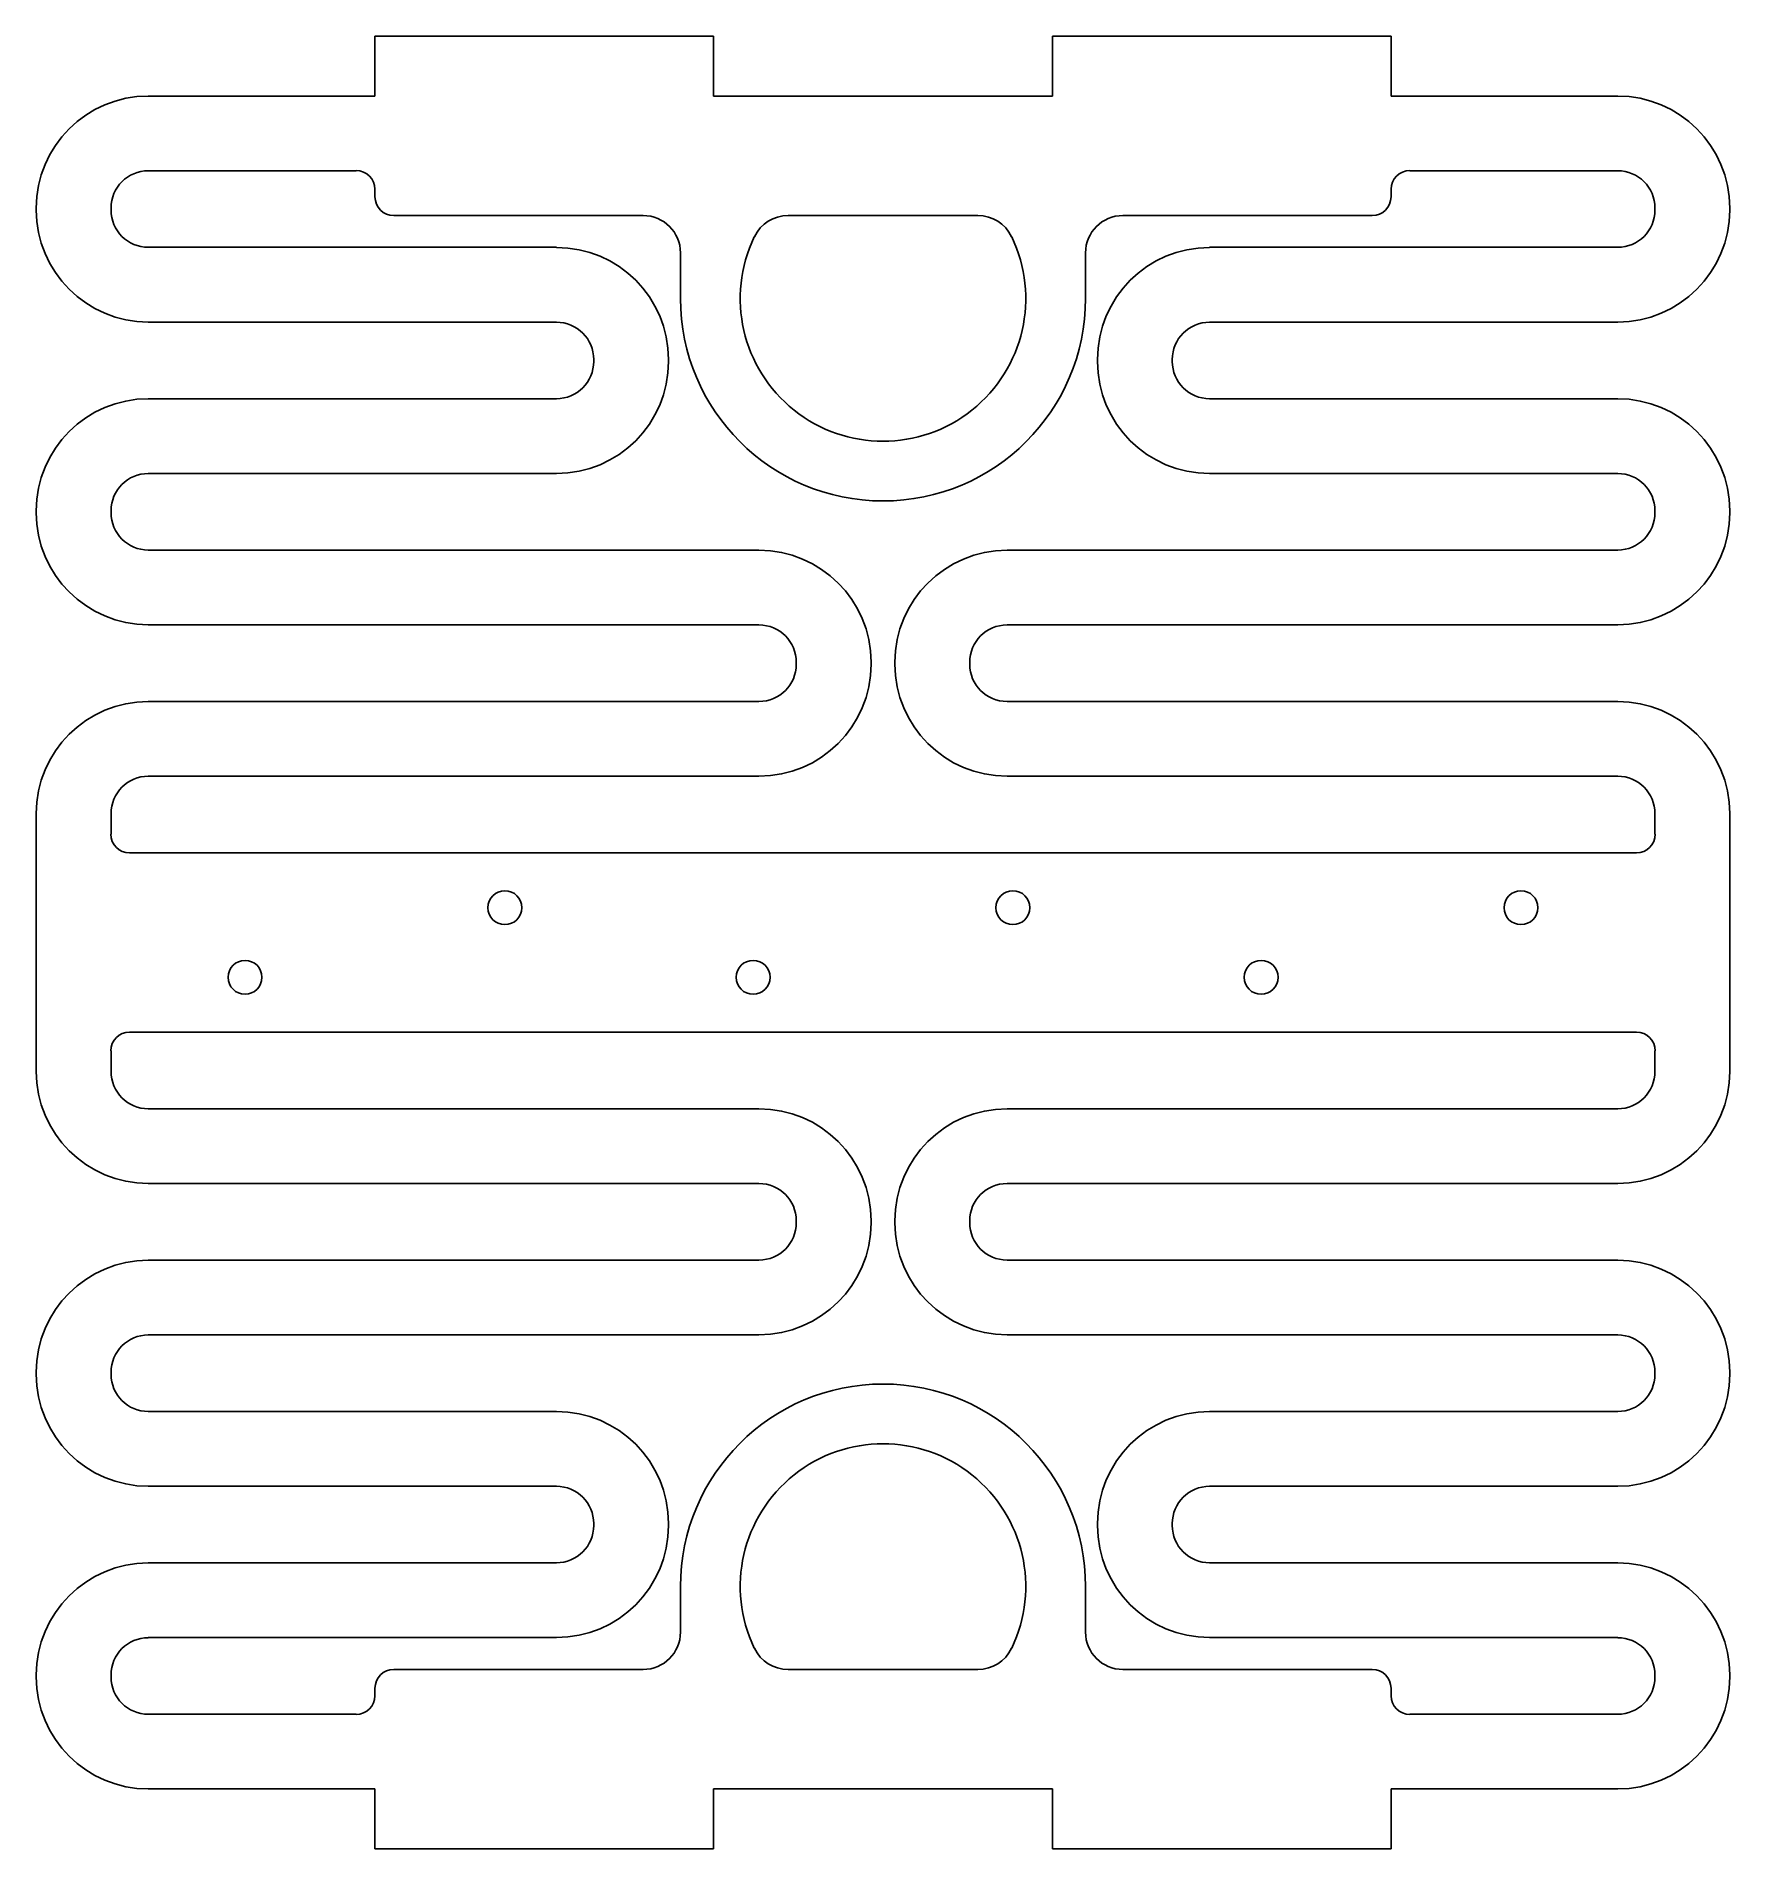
# Model space of a CAD drawing. Header units: millimetres. Extents: x -47 to 47, y -51 to 51.
import ezdxf

# ---------------------------------------------------------------- set-up
doc = ezdxf.new("R2010")
doc.units = ezdxf.units.MM

msp = doc.modelspace()

# ---------------------------------------------------------------- linework, layer by layer
at = {"layer": 'spring_a'}
for p, q in [((-28.47, 47.45), (-28.47, 50.8)), ((-28.47, 50.8), (-9.49, 50.8)), ((-9.49, 47.45), (-9.49, 50.8)), ((9.49, 47.45), (9.49, 50.8)), ((9.49, 50.8), (28.47, 50.8)), ((28.47, 47.45), (28.47, 50.8)), ((-28.47, 47.45), (-41.17, 47.45)), ((-9.49, 47.45), (9.49, 47.45)), ((28.47, 47.45), (41.17, 47.45)), ((-29.52, 43.26), (-41.17, 43.26)), ((29.52, 43.26), (41.17, 43.26)), ((-28.47, 41.8), (-28.47, 42.22)), ((28.47, 41.8), (28.47, 42.22)), ((-47.45, 41.17), (-47.45, 41.06)), ((-43.26, 41.17), (-43.26, 41.06)), ((-27.42, 40.75), (-13.44, 40.75)), ((-5.32, 40.75), (5.32, 40.75)), ((13.44, 40.75), (27.42, 40.75)), ((43.26, 41.17), (43.26, 41.06)), ((47.45, 41.17), (47.45, 41.06)), ((-41.17, 38.97), (-18.3, 38.97)), ((-11.35, 36.1), (-11.35, 38.66)), ((11.35, 36.1), (11.35, 38.66)), ((41.17, 38.97), (18.3, 38.97)), ((-41.17, 34.78), (-18.3, 34.78)), ((41.17, 34.78), (18.3, 34.78)), ((-16.21, 32.68), (-16.21, 32.57)), ((-12.02, 32.68), (-12.02, 32.57)), ((12.02, 32.68), (12.02, 32.57)), ((16.21, 32.68), (16.21, 32.57)), ((-18.3, 30.48), (-41.17, 30.48)), ((18.3, 30.48), (41.17, 30.48)), ((-18.3, 26.29), (-41.17, 26.29)), ((18.3, 26.29), (41.17, 26.29)), ((-47.45, 24.2), (-47.45, 24.09)), ((-43.26, 24.2), (-43.26, 24.09)), ((43.26, 24.2), (43.26, 24.09)), ((47.45, 24.2), (47.45, 24.09)), ((-41.17, 22), (-6.95, 22)), ((41.17, 22), (6.95, 22)), ((-41.17, 17.81), (-6.95, 17.81)), ((41.17, 17.81), (6.95, 17.81)), ((-4.86, 15.71), (-4.86, 15.6)), ((-0.67, 15.71), (-0.67, 15.6)), ((0.67, 15.71), (0.67, 15.6)), ((4.86, 15.71), (4.86, 15.6)), ((-6.95, 13.51), (-41.17, 13.51)), ((6.95, 13.51), (41.17, 13.51)), ((-6.95, 9.32), (-41.17, 9.32)), ((6.95, 9.32), (41.17, 9.32)), ((-47.45, 7.23), (-47.45, -7.23)), ((-43.26, 7.23), (-43.26, 6.07)), ((43.26, 7.23), (43.26, 6.07)), ((47.45, -7.23), (47.45, 7.23)), ((-42.22, 5.03), (42.22, 5.03)), ((-42.22, -5.02), (42.22, -5.02)), ((-43.26, -7.23), (-43.26, -6.07)), ((43.26, -7.23), (43.26, -6.07)), ((-6.95, -9.32), (-41.17, -9.32)), ((6.95, -9.32), (41.17, -9.32)), ((-6.95, -13.51), (-41.17, -13.51)), ((6.95, -13.51), (41.17, -13.51)), ((-4.86, -15.71), (-4.86, -15.6)), ((-0.67, -15.71), (-0.67, -15.6)), ((0.67, -15.71), (0.67, -15.6)), ((4.86, -15.71), (4.86, -15.6)), ((-41.17, -17.81), (-6.95, -17.81)), ((41.17, -17.81), (6.95, -17.81)), ((-41.17, -21.99), (-6.95, -21.99)), ((41.17, -21.99), (6.95, -21.99)), ((-47.45, -24.2), (-47.45, -24.09)), ((-43.26, -24.2), (-43.26, -24.09)), ((43.26, -24.2), (43.26, -24.09)), ((47.45, -24.2), (47.45, -24.09)), ((-18.3, -26.29), (-41.17, -26.29)), ((18.3, -26.29), (41.17, -26.29)), ((-18.3, -30.48), (-41.17, -30.48)), ((18.3, -30.48), (41.17, -30.48)), ((-16.21, -32.68), (-16.21, -32.57)), ((-12.02, -32.68), (-12.02, -32.57)), ((12.02, -32.68), (12.02, -32.57)), ((16.21, -32.68), (16.21, -32.57)), ((-41.17, -34.78), (-18.3, -34.78)), ((41.17, -34.78), (18.3, -34.78)), ((-11.35, -36.1), (-11.35, -38.66)), ((11.35, -36.1), (11.35, -38.66)), ((-41.17, -38.96), (-18.3, -38.96)), ((41.17, -38.96), (18.3, -38.96)), ((-47.45, -41.17), (-47.45, -41.06)), ((-43.26, -41.17), (-43.26, -41.06)), ((-27.42, -40.75), (-13.44, -40.75)), ((-5.32, -40.75), (5.32, -40.75)), ((13.44, -40.75), (27.42, -40.75)), ((43.26, -41.17), (43.26, -41.06)), ((47.45, -41.17), (47.45, -41.06)), ((-28.47, -41.8), (-28.47, -42.22)), ((28.47, -41.8), (28.47, -42.22)), ((-29.52, -43.26), (-41.17, -43.26)), ((29.52, -43.26), (41.17, -43.26)), ((-28.47, -47.45), (-41.17, -47.45)), ((-28.47, -47.45), (-28.47, -50.8)), ((-9.49, -47.45), (-9.49, -50.8)), ((-9.49, -47.45), (9.49, -47.45)), ((9.49, -47.45), (9.49, -50.8)), ((28.47, -47.45), (28.47, -50.8)), ((28.47, -47.45), (41.17, -47.45)), ((-28.47, -50.8), (-9.49, -50.8)), ((9.49, -50.8), (28.47, -50.8))]:
    msp.add_line(p, q, dxfattribs=at)
for centre in [(-21.19, 1.95), (7.28, 1.95), (35.75, 1.95), (-35.75, -1.95), (-7.28, -1.95), (21.19, -1.95)]:
    msp.add_circle(centre, 0.95, dxfattribs=at)
for centre, radius, start, end in [((-41.17, 41.17), 6.28, 450, 540), ((41.17, 41.17), 6.28, -360, -270), ((-41.17, 41.17), 2.09, 450, 540), ((-29.52, 42.22), 1.05, 360, 450), ((29.52, 42.22), 1.05, 90, 180), ((41.17, 41.17), 2.09, -360, -270), ((-27.42, 41.8), 1.05, -180, -90), ((27.42, 41.8), 1.05, -450, -360), ((-41.17, 41.06), 6.28, 180, 270), ((-41.17, 41.06), 2.09, 180, 270), ((-13.44, 38.66), 2.09, -360, -270), ((-5.32, 38.66), 2.09, -270, -205.6457), ((5.32, 38.66), 2.09, 385.6457, 450), ((13.44, 38.66), 2.09, -270, -180), ((41.17, 41.06), 6.28, -90, 0), ((41.17, 41.06), 2.09, -90, 0), ((-18.3, 32.68), 6.28, 0, 90), ((0, 36.1), 8, -205.6457, 25.6457), ((18.3, 32.68), 6.28, 90, 180), ((0, 36.1), 11.35, 180, 360), ((-18.3, 32.68), 2.09, 0, 90), ((18.3, 32.68), 2.09, 90, 180), ((-18.3, 32.57), 2.09, -90, 0), ((-18.3, 32.57), 6.28, -90, 0), ((18.3, 32.57), 6.28, 180, 270), ((18.3, 32.57), 2.09, 180, 270), ((-41.17, 24.2), 6.28, 450, 540), ((41.17, 24.2), 6.28, -360, -270), ((-41.17, 24.2), 2.09, 450, 540), ((41.17, 24.2), 2.09, -360, -270), ((-41.17, 24.09), 6.28, 180, 270), ((-41.17, 24.09), 2.09, 180, 270), ((41.17, 24.09), 6.28, -90, 0), ((41.17, 24.09), 2.09, -90, 0), ((-6.95, 15.71), 6.28, 0, 90), ((6.95, 15.71), 6.28, 90, 180), ((-6.95, 15.71), 2.09, 0, 90), ((6.95, 15.71), 2.09, 90, 180), ((-6.95, 15.6), 2.09, -90, 0), ((-6.95, 15.6), 6.28, -90, 0), ((6.95, 15.6), 6.28, 180, 270), ((6.95, 15.6), 2.09, 180, 270), ((-41.17, 7.23), 6.28, 450, 540), ((41.17, 7.23), 6.28, -360, -270), ((-41.17, 7.23), 2.09, 450, 540), ((41.17, 7.23), 2.09, -360, -270), ((-42.22, 6.07), 1.05, -180, -90), ((42.22, 6.07), 1.05, -90, 0), ((-42.22, -6.07), 1.05, 90, 180), ((42.22, -6.07), 1.05, 0, 90), ((-41.17, -7.23), 6.28, -180, -90), ((-41.17, -7.23), 2.09, -180, -90), ((41.17, -7.23), 6.28, 270, 360), ((41.17, -7.23), 2.09, 270, 360), ((-6.95, -15.6), 6.28, 360, 450), ((6.95, -15.6), 6.28, -270, -180), ((-6.95, -15.6), 2.09, 360, 450), ((6.95, -15.6), 2.09, -270, -180), ((-6.95, -15.71), 2.09, 270, 360), ((-6.95, -15.71), 6.28, 270, 360), ((6.95, -15.71), 6.28, -180, -90), ((6.95, -15.71), 2.09, -180, -90), ((-41.17, -24.09), 6.28, 90, 180), ((41.17, -24.09), 6.28, 0, 90), ((-41.17, -24.09), 2.09, 90, 180), ((41.17, -24.09), 2.09, 0, 90), ((-41.17, -24.2), 6.28, -180, -90), ((-41.17, -24.2), 2.09, -180, -90), ((41.17, -24.2), 6.28, 270, 360), ((41.17, -24.2), 2.09, 270, 360), ((0, -36.1), 11.35, -360, -180), ((-18.3, -32.57), 6.28, 360, 450), ((18.3, -32.57), 6.28, -270, -180), ((0, -36.1), 8, -25.6457, 205.6457), ((-18.3, -32.57), 2.09, 360, 450), ((18.3, -32.57), 2.09, -270, -180), ((-18.3, -32.68), 2.09, 270, 360), ((-18.3, -32.68), 6.28, 270, 360), ((18.3, -32.68), 6.28, -180, -90), ((18.3, -32.68), 2.09, -180, -90), ((-41.17, -41.06), 6.28, 90, 180), ((41.17, -41.06), 6.28, 0, 90), ((-41.17, -41.06), 2.09, 90, 180), ((-13.44, -38.66), 2.09, 270, 360), ((-5.32, -38.66), 2.09, 205.6457, 270), ((5.32, -38.66), 2.09, -450, -385.6457), ((13.44, -38.66), 2.09, 180, 270), ((41.17, -41.06), 2.09, 0, 90), ((-41.17, -41.17), 6.28, -180, -90), ((-41.17, -41.17), 2.09, -180, -90), ((-27.42, -41.8), 1.05, 90, 180), ((27.42, -41.8), 1.05, 360, 450), ((41.17, -41.17), 6.28, 270, 360), ((41.17, -41.17), 2.09, 270, 360), ((-29.52, -42.22), 1.05, -450, -360), ((29.52, -42.22), 1.05, -180, -90)]:
    msp.add_arc(centre, radius, start, end, dxfattribs=at)

doc.saveas('drawing.dxf')
